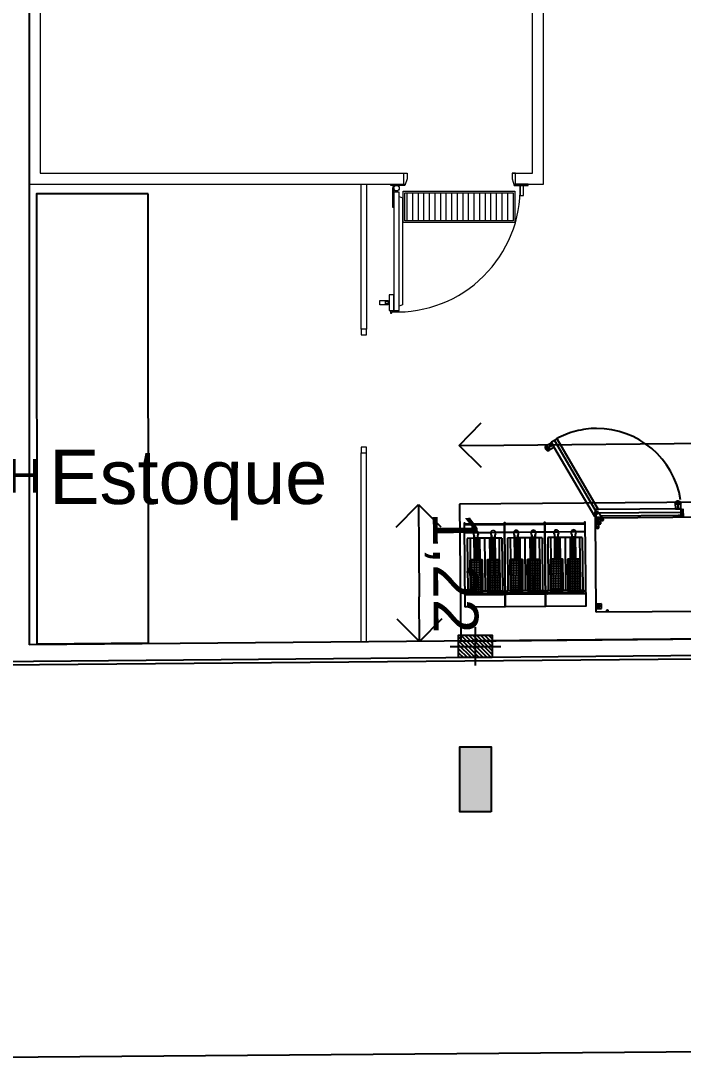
# Model space of a CAD drawing. Extents: x 306 to 2240, y 18 to 779.
# Drawn here: x 675.8 to 681.73, y 326.49 to 335.83 of the extents above; entities that cross this region are included whole.
import ezdxf

# ---------------------------------------------------------------- set-up
doc = ezdxf.new("R2010")
doc.units = 0
doc.header["$MEASUREMENT"] = 0
doc.header["$PDMODE"] = 3
for name, pattern in [('DASHDOT', [25.4, 12.7, -6.35, 0, -6.35]), ('DASHED', [0.75, 0.5, -0.25]), ('HIDDEN', [9.525, 6.35, -3.175])]:
    doc.linetypes.add(name, pattern=pattern)
for name, color, linetype in [('0603', 1, 'Continuous'), ('9-LAYOUT', 8, 'Continuous'), ('Camaras', 3, 'Continuous'), ('Cerramiento Camaras', 1, 'Continuous'), ('Estructura Color', 90, 'Continuous'), ('Estructura Textura', 1, 'Continuous'), ('Layer1', 253, 'Continuous'), ('MAMPOSTERIA', 6, 'Continuous'), ('Nombre de locales', 3, 'Continuous'), ('PILARES SUBSUELO', 6, 'Continuous'), ('Piso', 1, 'Continuous'), ('rejilla', 253, 'Continuous'), ('Sanitario', 1, 'Continuous'), ('TERRENO SEGUN TOPOGRAFO', 7, 'Continuous')]:
    doc.layers.add(name, color=color, linetype=linetype)
doc.styles.add('arial', font='arial.ttf')
doc.dimstyles.new('Cota 200', dxfattribs={"dimtxt": 0.4, "dimasz": 0.4, "dimexe": 1.25, "dimexo": 0.625, "dimgap": 0.05, "dimtad": 1, "dimzin": 1, "dimtxsty": 'arial', "dimblk": 'OPEN90', "dimcen": 0, "dimse1": 1, "dimse2": 1, "dimclrd": 1, "dimclrt": 2, "dimadec": 0, "dimazin": 0, "dimtfac": 1, "dimtix": 1, "dimtmove": 0, "dimatfit": 3, "dimldrblk": 'OPEN90', "dimfxl": 1, "dimarcsym": 0})

# ---------------------------------------------------------------- blocks, each defined once
blk = doc.blocks.new('FTG7-18-07')
at = {"layer": '9-LAYOUT'}
for p, q in [((0, -109), (360, -109)), ((18, -120), (67.8, -120)), ((18, -122), (67.5, -122)), ((25, -616), (25, -144.4)), ((50, -420.6), (50, -144.4)), ((72.2, -122), (132.8, -122)), ((74.2, -120), (130.8, -120)), ((99.2, -420.6), (99.2, -144.4)), ((135, -420.6), (135, -144.4)), ((137.2, -120), (222.8, -120)), ((137.5, -122), (222.5, -122)), ((180, -616), (180, -144.4)), ((225, -420.6), (225, -144.4)), ((227.2, -122), (287.8, -122)), ((229.2, -120), (285.8, -120)), ((292.2, -120), (342, -120)), ((292.5, -122), (342, -122)), ((310, -420.6), (310, -144.4)), ((335, -616), (335, -144.4)), ((342, -122), (342, -109)), ((50, -616), (50, -425.3)), ((135, -616), (135, -425.3)), ((225, -616), (225, -425.3)), ((310, -616), (310, -425.3)), ((25, -616), (85, -616)), ((89.7, -616), (115.3, -616)), ((99.2, -616), (99.2, -612.7)), ((120, -616), (240, -616)), ((244.7, -616), (270.3, -616)), ((275, -616), (335, -616)), ((0, -665), (78.7, -665)), ((83.5, -665), (121.5, -665)), ((126.3, -665), (233.7, -665)), ((238.5, -665), (276.5, -665)), ((281.3, -665), (360, -665))]:
    blk.add_line(p, q, dxfattribs=at)
at = {"layer": '9-LAYOUT', "lineweight": 9}
for p, q in [((42.5, -142), (42.5, -418.6)), ((47.2, -142), (47.2, -418.6)), ((157.8, -146.1), (47.2, -146.1)), ((157.8, -161.1), (47.2, -161.1)), ((157.8, -176.1), (47.2, -176.1)), ((103.1, -135.3), (49.2, -135.3)), ((138.4, -140), (49.2, -140)), ((56.4, -420.6), (56.4, -140)), ((67.5, -135.3), (67.5, -122)), ((72.2, -135.3), (67.5, -135.3)), ((71.4, -420.6), (71.4, -140)), ((72.2, -122), (72.2, -135.3)), ((74.2, -115.3), (130.8, -115.3)), ((130.8, -120), (74.2, -120)), ((86.4, -420.6), (86.4, -140)), ((101.4, -420.6), (101.4, -140)), ((155.8, -135.3), (103.1, -135.3)), ((116.4, -420.6), (116.4, -140)), ((131.4, -420.6), (131.4, -140)), ((132.8, -122), (132.8, -135.3)), ((137.5, -135.3), (137.5, -122)), ((155.8, -140), (138.4, -140)), ((146.4, -420.6), (146.4, -140)), ((146.4, -420.6), (146.4, -178.3)), ((157.8, -418.6), (157.8, -142)), ((162.5, -418.6), (162.5, -142)), ((197.5, -142), (197.5, -418.6)), ((202.2, -142), (202.2, -418.6)), ((312.8, -146.1), (202.2, -146.1)), ((312.8, -161.1), (202.2, -161.1)), ((312.8, -176.1), (202.2, -176.1)), ((258.1, -135.3), (204.2, -135.3)), ((293.4, -140), (204.2, -140)), ((211.4, -420.6), (211.4, -140)), ((222.5, -135.3), (222.5, -122)), ((227.2, -135.3), (222.5, -135.3)), ((226.4, -420.6), (226.4, -140)), ((227.2, -122), (227.2, -135.3)), ((229.2, -115.3), (285.8, -115.3)), ((285.8, -120), (229.2, -120)), ((241.4, -420.6), (241.4, -140)), ((256.4, -420.6), (256.4, -140)), ((310.8, -135.3), (258.1, -135.3)), ((271.4, -420.6), (271.4, -140)), ((286.4, -420.6), (286.4, -140)), ((287.8, -122), (287.8, -135.3)), ((292.5, -135.3), (292.5, -122)), ((310.8, -140), (293.4, -140)), ((301.4, -420.6), (301.4, -140)), ((301.4, -420.6), (301.4, -178.3)), ((312.8, -418.6), (312.8, -142)), ((317.5, -418.6), (317.5, -142)), ((42.5, -192.9), (42.5, -418.6)), ((157.8, -191.1), (47.2, -191.1)), ((47.2, -192.8), (47.2, -418.6)), ((157.8, -206.1), (47.2, -206.1)), ((157.8, -221.1), (47.2, -221.1)), ((157.8, -236.1), (47.2, -236.1)), ((157.8, -251.1), (47.2, -251.1)), ((157.8, -266.1), (47.2, -266.1)), ((197.5, -192.9), (197.5, -418.6)), ((312.8, -191.1), (202.2, -191.1)), ((202.2, -192.8), (202.2, -418.6)), ((312.8, -206.1), (202.2, -206.1)), ((312.8, -221.1), (202.2, -221.1)), ((312.8, -236.1), (202.2, -236.1)), ((312.8, -251.1), (202.2, -251.1)), ((312.8, -266.1), (202.2, -266.1)), ((157.8, -281.1), (47.2, -281.1)), ((157.8, -296.1), (47.2, -296.1)), ((157.8, -311.1), (47.2, -311.1)), ((157.8, -326.1), (47.2, -326.1)), ((157.8, -341.1), (47.2, -341.1)), ((157.8, -356.1), (47.2, -356.1)), ((157.8, -371.1), (47.2, -371.1)), ((312.8, -281.1), (202.2, -281.1)), ((312.8, -296.1), (202.2, -296.1)), ((312.8, -311.1), (202.2, -311.1)), ((312.8, -326.1), (202.2, -326.1)), ((312.8, -341.1), (202.2, -341.1)), ((312.8, -356.1), (202.2, -356.1)), ((312.8, -371.1), (202.2, -371.1)), ((157.8, -386.1), (47.2, -386.1)), ((157.8, -401.1), (47.2, -401.1)), ((157.8, -416.1), (47.2, -416.1)), ((49.2, -420.6), (155.8, -420.6)), ((49.2, -425.3), (155.8, -425.3)), ((85, -638), (85, -425.3)), ((85, -425.3), (89.7, -425.3)), ((89.7, -425.3), (89.7, -638.6)), ((95.1, -612.7), (95.1, -425.3)), ((95.1, -425.3), (99.8, -425.3)), ((99.8, -425.3), (99.8, -612.7)), ((105.2, -612.7), (105.2, -425.3)), ((105.2, -425.3), (109.9, -425.3)), ((109.9, -425.3), (109.9, -612.7)), ((115.3, -638.6), (115.3, -425.3)), ((115.3, -425.3), (120, -425.3)), ((120, -425.3), (120, -637.2)), ((312.8, -386.1), (202.2, -386.1)), ((312.8, -401.1), (202.2, -401.1)), ((312.8, -416.1), (202.2, -416.1)), ((204.2, -420.6), (310.8, -420.6)), ((204.2, -425.3), (310.8, -425.3)), ((240, -638), (240, -425.3)), ((240, -425.3), (244.7, -425.3)), ((244.7, -425.3), (244.7, -638.6)), ((250.1, -612.7), (250.1, -425.3)), ((250.1, -425.3), (254.8, -425.3)), ((254.8, -425.3), (254.8, -612.7)), ((260.2, -612.7), (260.2, -425.3)), ((260.2, -425.3), (264.9, -425.3)), ((264.9, -425.3), (264.9, -612.7)), ((270.3, -638.6), (270.3, -425.3)), ((270.3, -425.3), (275, -425.3)), ((275, -425.3), (275, -637.2)), ((80.5, -652.2), (85, -638)), ((89.5, -639.4), (84.8, -654)), ((115.3, -612.7), (89.7, -612.7)), ((89.7, -612.7), (89.7, -620.7)), ((89.7, -620.7), (115.3, -620.7)), ((99.8, -612.7), (95.1, -612.7)), ((109.9, -612.7), (105.2, -612.7)), ((115.3, -620.7), (115.3, -612.7)), ((120.2, -654), (115.5, -639.4)), ((120.2, -638.7), (124.5, -652.2)), ((235.5, -652.2), (240, -638)), ((244.5, -639.4), (239.8, -654)), ((270.3, -612.7), (244.7, -612.7)), ((244.7, -612.7), (244.7, -620.7)), ((244.7, -620.7), (270.3, -620.7)), ((254.8, -612.7), (250.1, -612.7)), ((264.9, -612.7), (260.2, -612.7)), ((270.3, -620.7), (270.3, -612.7)), ((275.2, -654), (270.5, -639.4)), ((275.2, -638.7), (279.5, -652.2)), ((0, -730), (360, -730)), ((0, -745.2), (360, -745.2)), ((0, -745.3), (360, -745.3))]:
    blk.add_line(p, q, dxfattribs=at)
at = {"layer": '9-LAYOUT'}
for points in [[(360, 0), (360, -745.3), (0, -745.3), (0, 0)], [(1.5, -745.3), (1.5, -754.9), (0, -754.9), (0, -745.3)], [(360, -745.3), (360, -754.9), (358.5, -754.9), (358.5, -745.3)]]:
    blk.add_lwpolyline(points, close=True, dxfattribs=at)
for points in [[(42.5, -144.4), (18, -144.4), (18, -109), (342, -109), (342, -144.4), (317.5, -144.4)], [(157.8, -144.4), (47.2, -144.4)], [(197.5, -144.4), (162.5, -144.4)], [(312.8, -144.4), (202.2, -144.4)]]:
    blk.add_lwpolyline(points, dxfattribs=at)
at = {"layer": '9-LAYOUT', "lineweight": 9}
for centre, radius, start, end in [((49.2, -142), 6.7, 90, 180), ((49.2, -142), 2, 90, 180), ((74.2, -122), 6.7, 90, 180), ((74.2, -122), 2, 90, 180), ((130.8, -122), 6.7, 0, 90), ((130.8, -122), 2, 0, 90), ((155.8, -142), 6.7, 0, 90), ((155.8, -142), 2, 0, 90), ((204.2, -142), 6.7, 90, 180), ((204.2, -142), 2, 90, 180), ((229.2, -122), 6.7, 90, 180), ((229.2, -122), 2, 90, 180), ((285.8, -122), 6.7, 0, 90), ((285.8, -122), 2, 0, 90), ((310.8, -142), 6.7, 0, 90), ((310.8, -142), 2, 0, 90), ((49.2, -418.6), 6.7, 180, 270), ((49.2, -418.6), 2, 180, 270), ((155.8, -418.6), 6.7, 270, 360), ((155.8, -418.6), 2, 270, 360), ((204.2, -418.6), 6.7, 180, 270), ((204.2, -418.6), 2, 180, 270), ((310.8, -418.6), 6.7, 270, 360), ((310.8, -418.6), 2, 270, 360), ((102.5, -661.7), 24, 156.6184, 23.3816), ((87.7, -638.6), 2, 336.6184, 360), ((117.3, -638.6), 2, 180, 203.3816), ((125, -637.2), 5, 180, 197.71901), ((257.5, -661.7), 24, 156.6184, 23.3816), ((242.7, -638.6), 2, 336.6184, 360), ((272.3, -638.6), 2, 180, 203.3816), ((280, -637.2), 5, 180, 197.71901), ((102.5, -661.7), 19.3, 156.6184, 23.3816), ((257.5, -661.7), 19.3, 156.6184, 23.3816)]:
    blk.add_arc(centre, radius, start, end, dxfattribs=at)
blk = doc.blocks.new('A$C34B55552')
at = {"layer": '9-LAYOUT'}
for p, q in [((-1.0672, 0.0018), (0, 0.0018)), ((0, 0.0018), (0, -0.8424)), ((-0.1016, -0.0111), (-0.104, -0.0111)), ((-0.104, -0.0111), (-0.104, -0.0123)), ((-0.1016, -0.0123), (-0.104, -0.0123)), ((-0.1004, -0.0087), (-0.1016, -0.0087)), ((-0.1016, -0.0087), (-0.1016, -0.0111)), ((-0.1016, -0.0123), (-0.1016, -0.0147)), ((-0.1016, -0.0147), (-0.1004, -0.0147)), ((-0.1004, -0.0111), (-0.1004, -0.0087)), ((-0.098, -0.0111), (-0.1004, -0.0111)), ((-0.1004, -0.0123), (-0.098, -0.0123)), ((-0.1004, -0.0147), (-0.1004, -0.0123)), ((-0.098, -0.0123), (-0.098, -0.0111)), ((-0.0658, -0.8392), (-0.0701, -0.8337)), ((-0.004, -0.8392), (-0.0658, -0.8392)), ((-0.0655, -0.8244), (-0.059, -0.8207)), ((-0.0655, -0.8319), (-0.0655, -0.8244)), ((-0.059, -0.8357), (-0.0655, -0.8319)), ((-0.06, -0.8192), (-0.063, -0.8192)), ((-0.059, -0.8207), (-0.0525, -0.8244)), ((-0.0525, -0.8319), (-0.059, -0.8357)), ((-0.0525, -0.8244), (-0.0525, -0.8319)), ((-0.03, -0.7582), (-0.03, -0.7897)), ((-0.0235, -0.7544), (-0.017, -0.7507)), ((-0.0235, -0.7619), (-0.0235, -0.7544)), ((-0.017, -0.7657), (-0.0235, -0.7619)), ((-0.0235, -0.8244), (-0.017, -0.8207)), ((-0.0235, -0.8319), (-0.0235, -0.8244)), ((-0.017, -0.8357), (-0.0235, -0.8319)), ((-0.013, -0.7492), (-0.021, -0.7492)), ((-0.017, -0.7507), (-0.0105, -0.7544)), ((-0.0105, -0.7619), (-0.017, -0.7657)), ((-0.017, -0.8207), (-0.0105, -0.8244)), ((-0.0105, -0.8319), (-0.017, -0.8357)), ((-0.0105, -0.7544), (-0.0105, -0.7619)), ((-0.0105, -0.8244), (-0.0105, -0.8319)), ((-0.004, -0.8874), (-0.004, -0.7582)), ((-0.0629, -0.8442), (-1.0672, -0.8442)), ((-0.7847, -0.9164), (-0.7847, -0.8442)), ((-0.7847, -0.8612), (-0.7835, -0.8612)), ((-0.7847, -0.8812), (-0.7842, -0.8812)), ((-0.7835, -0.8612), (-0.7835, -0.8637)), ((-0.7825, -0.8647), (-0.7735, -0.8647)), ((-0.7801, -0.8622), (-0.7752, -0.8537)), ((-0.776, -0.8629), (-0.7799, -0.8629)), ((-0.7726, -0.8662), (-0.7799, -0.8787)), ((-0.7754, -0.8637), (-0.7792, -0.8637)), ((-0.7764, -0.8577), (-0.7764, -0.8629)), ((-0.7751, -0.8622), (-0.7757, -0.8628)), ((-0.7751, -0.8566), (-0.7751, -0.8622)), ((-0.7729, -0.8583), (-0.7751, -0.8622)), ((-0.772, -0.8587), (-0.7746, -0.8632)), ((-0.7708, -0.8512), (-0.7505, -0.8512)), ((-0.7451, -0.8569), (-0.7705, -0.8569)), ((-0.7527, -0.8577), (-0.7702, -0.8577)), ((-0.7694, -0.852), (-0.7507, -0.852)), ((-0.768, -0.8599), (-0.768, -0.916)), ((-0.768, -0.8599), (-0.768, -0.8599)), ((-0.7663, -0.8582), (-0.0523, -0.8582)), ((-0.7645, -0.9192), (-0.766, -0.9685)), ((-0.7658, -0.9182), (-0.0307, -0.9182)), ((-0.7645, -0.9182), (-0.7635, -0.9182)), ((-0.7644, -0.9192), (-0.7165, -0.9192)), ((-0.7632, -0.9182), (-0.7635, -0.9182)), ((-0.7635, -0.9182), (-0.7405, -0.9182)), ((-0.7175, -0.9182), (-0.7635, -0.9182)), ((-0.7632, -0.9182), (-0.7635, -0.9182)), ((-0.7631, -0.9182), (-0.7634, -0.9182)), ((-0.7584, -0.8582), (-0.7417, -0.8582)), ((-0.758, -0.8512), (-0.758, -0.8442)), ((-0.7562, -0.8512), (-0.7562, -0.8442)), ((-0.7498, -0.8523), (-0.7451, -0.8565)), ((-0.7491, -0.8517), (-0.7444, -0.8559)), ((-0.7451, -0.8569), (-0.7451, -0.8565)), ((-0.7407, -0.8584), (-0.7407, -0.8584)), ((-0.7405, -0.9093), (-0.7405, -0.9093)), ((-0.7175, -0.9182), (-0.7405, -0.9182)), ((-0.7405, -0.9182), (-0.7178, -0.9182)), ((-0.721, -0.8504), (-0.7208, -0.8502)), ((-0.721, -0.858), (-0.721, -0.8504)), ((-0.721, -0.858), (-0.7208, -0.8582)), ((-0.7187, -0.8502), (-0.7208, -0.8502)), ((-0.7208, -0.8502), (-0.7208, -0.8582)), ((-0.7185, -0.8504), (-0.7187, -0.8502)), ((-0.7187, -0.8582), (-0.7187, -0.8502)), ((-0.7185, -0.858), (-0.7187, -0.8582)), ((-0.7185, -0.8502), (-0.717, -0.8502)), ((-0.7185, -0.8502), (-0.7185, -0.8582)), ((-0.717, -0.8525), (-0.7185, -0.8525)), ((-0.7178, -0.9182), (-0.7175, -0.9182)), ((-0.717, -0.8502), (-0.717, -0.8582)), ((-0.717, -0.8515), (-0.7167, -0.8508)), ((-0.7169, -0.8517), (-0.717, -0.8517)), ((-0.7169, -0.8566), (-0.717, -0.8566)), ((-0.7167, -0.8519), (-0.7169, -0.8517)), ((-0.7169, -0.8566), (-0.7169, -0.8517)), ((-0.7167, -0.8564), (-0.7169, -0.8566)), ((-0.7167, -0.8502), (-0.7087, -0.8502)), ((-0.7167, -0.8582), (-0.7167, -0.8502)), ((-0.7165, -0.8502), (-0.7155, -0.8474)), ((-0.715, -0.9685), (-0.7165, -0.9192)), ((-0.715, -0.9685), (-0.7165, -0.9192)), ((-0.7155, -0.8474), (-0.713, -0.8474)), ((-0.7148, -0.8442), (-0.7148, -0.8474)), ((-0.7132, -0.8485), (-0.7138, -0.8502)), ((-0.713, -0.8442), (-0.713, -0.8474)), ((-0.7087, -0.8502), (-0.7087, -0.8582)), ((-0.004, -0.8418), (-0.0613, -0.8418)), ((-0.0613, -0.8418), (-0.0613, -0.8461)), ((-0.004, -0.8487), (-0.0569, -0.8487)), ((-0.0569, -0.8487), (-0.0219, -0.8936)), ((-0.0523, -0.8582), (-0.0523, -0.8546)), ((-0.0523, -0.8582), (-0.0495, -0.8582)), ((-0.0307, -0.9182), (-0.0261, -0.9182)), ((-0.0261, -0.9182), (-0.0032, -0.9182)), ((0.3387, -1.5501), (-0.0261, -0.9182)), ((-0.0186, -0.8795), (-0.0186, -0.8913)), ((-0.0095, -0.8913), (-0.0095, -0.8795)), ((-0.0018, -0.8442), (-0.004, -0.8442)), ((-0.001, -0.8582), (-0.004, -0.8582)), ((-0.0018, -0.8424), (-0.0018, -0.8442)), ((-0.0018, -0.8424), (0, -0.8424)), ((-0.001, -0.844), (-0.001, -0.8533)), ((-0.001, -0.8533), (-0.001, -0.902)), ((-0.001, -0.902), (-0.001, -0.916)), ((0.0028, -0.8582), (0.0028, -0.8605)), ((0.0028, -0.8582), (0.0028, -0.8605)), ((0.0028, -0.8605), (0.0062, -0.8585)), ((0.0028, -0.8605), (0.0028, -0.8652)), ((0.0028, -0.8652), (0.0028, -0.8972)), ((0.3905, -1.5198), (0.0092, -0.8593)), ((-0.766, -0.9685), (-0.766, -0.969)), ((-0.7651, -0.9736), (-0.7645, -0.9748)), ((-0.7642, -0.9752), (-0.7646, -0.9744)), ((-0.7645, -0.9748), (-0.7642, -0.9752)), ((-0.7645, -0.9748), (-0.7643, -0.9752)), ((-0.7645, -0.9748), (-0.7645, -0.9748)), ((-0.7643, -0.9752), (-0.7641, -0.9755)), ((-0.7617, -0.9783), (-0.7642, -0.9752)), ((-0.7641, -0.9755), (-0.7642, -0.9752)), ((-0.7613, -0.9736), (-0.7613, -0.9732)), ((-0.7613, -0.9732), (-0.7613, -0.9736)), ((-0.7589, -0.9747), (-0.7576, -0.9753)), ((-0.7576, -0.9753), (-0.7576, -0.9754)), ((-0.7514, -0.9716), (-0.7514, -0.9719)), ((-0.7514, -0.9719), (-0.7514, -0.9716)), ((-0.7478, -0.9714), (-0.75, -0.9717)), ((-0.75, -0.9717), (-0.75, -0.9714)), ((-0.75, -0.9717), (-0.75, -0.9714)), ((-0.7447, -0.9767), (-0.7414, -0.9785)), ((-0.7414, -0.9788), (-0.7414, -0.9785)), ((-0.7394, -0.9788), (-0.7394, -0.9785)), ((-0.7394, -0.9788), (-0.7394, -0.9785)), ((-0.7379, -0.9801), (-0.7379, -0.9798)), ((-0.7351, -0.9784), (-0.7352, -0.978)), ((-0.7351, -0.9784), (-0.7351, -0.9784)), ((-0.7329, -0.9805), (-0.7294, -0.9807)), ((-0.7307, -0.9812), (-0.7307, -0.9809)), ((-0.7231, -0.9749), (-0.7231, -0.9752)), ((-0.7206, -0.9737), (-0.7195, -0.9731)), ((-0.7195, -0.9731), (-0.7195, -0.9734)), ((-0.7169, -0.9755), (-0.7168, -0.9752)), ((-0.7169, -0.9755), (-0.7167, -0.9752)), ((-0.7169, -0.9755), (-0.7169, -0.9755)), ((-0.7168, -0.9752), (-0.7164, -0.9744)), ((-0.7165, -0.9749), (-0.7168, -0.9752)), ((-0.7167, -0.9752), (-0.7165, -0.9749)), ((-0.7165, -0.9748), (-0.7165, -0.9749)), ((-0.715, -0.969), (-0.715, -0.9685)), ((0.3663, -1.4779), (0.3893, -1.5178)), ((0.3663, -1.4779), (0.3778, -1.4978)), ((0.3665, -1.4782), (0.3663, -1.4779)), ((0.3778, -1.4978), (0.3665, -1.4782)), ((0.3667, -1.4766), (0.4087, -1.4506)), ((0.3667, -1.4766), (0.3674, -1.4779)), ((0.3674, -1.4779), (0.3696, -1.4816)), ((0.4087, -1.4506), (0.41, -1.4499)), ((0.4087, -1.4506), (0.4087, -1.4506)), ((0.4119, -1.4492), (0.41, -1.4499)), ((0.4108, -1.4501), (0.4122, -1.4493)), ((0.4122, -1.4493), (0.4137, -1.4488)), ((0.4137, -1.4488), (0.4152, -1.4486)), ((0.4152, -1.4486), (0.4152, -1.4486)), ((0.4152, -1.4486), (0.4152, -1.4486)), ((0.421, -1.4488), (0.4216, -1.4488)), ((0.4258, -1.4499), (0.4264, -1.4499)), ((0.4263, -1.4497), (0.4264, -1.4497)), ((0.4268, -1.4499), (0.4264, -1.4497)), ((0.4264, -1.4497), (0.4266, -1.4498)), ((0.4264, -1.4499), (0.4271, -1.45)), ((0.4266, -1.4498), (0.4271, -1.45)), ((0.4274, -1.4502), (0.4268, -1.4499)), ((0.4271, -1.45), (0.4274, -1.4502)), ((0.4274, -1.4502), (0.4274, -1.4502)), ((0.4357, -1.4931), (0.4371, -1.4923)), ((0.4371, -1.4923), (0.4382, -1.4913)), ((0.4382, -1.4913), (0.4392, -1.4901)), ((0.4391, -1.4901), (0.4392, -1.4901)), ((0.4391, -1.4901), (0.4391, -1.4901)), ((0.4392, -1.4901), (0.4392, -1.4901)), ((0.4419, -1.4849), (0.4422, -1.4844)), ((0.4434, -1.4755), (0.4438, -1.4791)), ((0.4439, -1.4791), (0.4436, -1.4797)), ((0.4436, -1.4808), (0.4437, -1.4804)), ((0.4437, -1.4804), (0.4438, -1.4799)), ((0.4439, -1.4787), (0.4438, -1.4791)), ((0.4438, -1.4796), (0.4439, -1.4791)), ((0.4438, -1.4799), (0.4439, -1.4794)), ((0.4438, -1.4799), (0.4438, -1.4796)), ((0.4438, -1.4799), (0.4438, -1.4799)), ((0.4439, -1.4787), (0.4439, -1.4787)), ((0.4439, -1.4794), (0.4439, -1.4787)), ((0.3411, -1.5508), (0.3897, -1.5227)), ((0.3411, -1.5508), (0.3411, -1.5508)), ((0.3701, -1.5023), (0.3701, -1.5023)), ((0.3893, -1.5178), (0.3778, -1.4978)), ((0.3892, -1.5175), (0.3893, -1.5178)), ((0.4342, -1.4947), (0.3907, -1.5182)), ((0.4342, -1.4948), (0.4354, -1.4939)), ((0.4342, -1.4947), (0.4342, -1.4947))]:
    blk.add_line(p, q, dxfattribs=at)
at = {"layer": '9-LAYOUT', "linetype": 'DASHDOT'}
for p, q in [((-0.0533, -0.0516), (-0.0033, -0.0516)), ((-0.0283, -0.0266), (-0.0283, -0.0766)), ((-0.0533, -0.8107), (-0.0033, -0.8107)), ((-0.0283, -0.7857), (-0.0283, -0.8357)), ((-0.768, -0.8852), (-0.0091, -0.8852)), ((-0.7405, -0.9093), (-0.7405, -0.9953)), ((0.363, -1.5382), (-0.0165, -0.8809)), ((-0.014, -0.8901), (-0.014, -0.8802)), ((0.3701, -1.5023), (0.4446, -1.4593))]:
    blk.add_line(p, q, dxfattribs=at)
at = {"layer": '9-LAYOUT', "linetype": 'DASHED'}
for p, q in [((-0.0083, -0.0316), (-0.0483, -0.0316)), ((-0.0483, -0.0316), (-0.0483, -0.0716)), ((-0.0483, -0.0716), (-0.0083, -0.0716)), ((-0.0083, -0.0716), (-0.0083, -0.0316)), ((-0.0083, -0.7907), (-0.0483, -0.7907)), ((-0.0483, -0.7907), (-0.0483, -0.8307)), ((-0.0483, -0.8307), (-0.0083, -0.8307)), ((-0.0083, -0.8307), (-0.0083, -0.7907))]:
    blk.add_line(p, q, dxfattribs=at)
at = {"layer": '9-LAYOUT'}
for points in [[(-0.0613, -0.8461), (-0.0618, -0.8456), (-0.0623, -0.845), (-0.0628, -0.8443), (-0.0633, -0.8436), (-0.0638, -0.8428), (-0.0643, -0.8419), (-0.0648, -0.841), (-0.0653, -0.8401), (-0.0658, -0.8392)], [(-0.0613, -0.8418), (-0.0621, -0.8415), (-0.0628, -0.8411), (-0.0636, -0.8407), (-0.0643, -0.8402), (-0.0651, -0.8397), (-0.0658, -0.8392)], [(-0.7801, -0.8622), (-0.7801, -0.8623), (-0.7801, -0.8624), (-0.7802, -0.8625), (-0.7802, -0.8625), (-0.7802, -0.8626), (-0.7802, -0.8627), (-0.7802, -0.8628), (-0.7802, -0.8629), (-0.7802, -0.863), (-0.7801, -0.8631), (-0.7801, -0.8632), (-0.78, -0.8633), (-0.78, -0.8633), (-0.7799, -0.8634), (-0.7798, -0.8635), (-0.7798, -0.8635)], [(-0.7764, -0.8577), (-0.7769, -0.8581), (-0.7773, -0.8585), (-0.7777, -0.8591), (-0.7782, -0.8596), (-0.7786, -0.8603), (-0.7791, -0.861), (-0.7796, -0.8617), (-0.7801, -0.8626)], [(-0.7801, -0.8626), (-0.7801, -0.8625), (-0.7801, -0.8624), (-0.7801, -0.8624), (-0.7801, -0.8623), (-0.7801, -0.8622), (-0.7801, -0.8622)], [(-0.7801, -0.8626), (-0.7801, -0.8626), (-0.7801, -0.8626), (-0.7801, -0.8626), (-0.7801, -0.8627), (-0.7801, -0.8627), (-0.7801, -0.8627), (-0.7801, -0.8627), (-0.7801, -0.8627), (-0.7801, -0.8627), (-0.7801, -0.8628), (-0.7801, -0.8628), (-0.7801, -0.8628), (-0.7801, -0.8628), (-0.7801, -0.8628), (-0.78, -0.8628), (-0.78, -0.8629), (-0.78, -0.8629), (-0.78, -0.8629), (-0.78, -0.8629), (-0.7799, -0.8629), (-0.7799, -0.8629)], [(-0.7764, -0.8573), (-0.7768, -0.8577), (-0.7772, -0.8581), (-0.7777, -0.8587), (-0.7781, -0.8592), (-0.7786, -0.8599), (-0.7791, -0.8606), (-0.7796, -0.8613), (-0.78, -0.8621)], [(-0.7798, -0.8635), (-0.7797, -0.8635), (-0.7796, -0.8636), (-0.7795, -0.8636), (-0.7794, -0.8637), (-0.7793, -0.8637), (-0.7792, -0.8637)], [(-0.7756, -0.8562), (-0.7757, -0.8564), (-0.7758, -0.8566), (-0.7759, -0.8567), (-0.776, -0.8568), (-0.7761, -0.8569), (-0.7761, -0.857), (-0.7762, -0.8571), (-0.7763, -0.8572), (-0.7763, -0.8572), (-0.7764, -0.8573)], [(-0.7751, -0.8566), (-0.7753, -0.8568), (-0.7755, -0.857), (-0.7756, -0.8571), (-0.7758, -0.8572), (-0.7759, -0.8573), (-0.776, -0.8574), (-0.7761, -0.8575), (-0.7762, -0.8576), (-0.7763, -0.8576), (-0.7764, -0.8577), (-0.7764, -0.8577)], [(-0.776, -0.8629), (-0.7759, -0.8629), (-0.7759, -0.8629), (-0.7759, -0.8629), (-0.7758, -0.8629), (-0.7758, -0.8629), (-0.7758, -0.8628), (-0.7758, -0.8628), (-0.7757, -0.8628), (-0.7757, -0.8628), (-0.7757, -0.8628)], [(-0.774, -0.8537), (-0.7745, -0.8545), (-0.7751, -0.8554), (-0.7756, -0.8562)], [(-0.7735, -0.8541), (-0.774, -0.8549), (-0.7746, -0.8558), (-0.7751, -0.8566)], [(-0.7692, -0.8512), (-0.7696, -0.8512), (-0.77, -0.8512), (-0.7704, -0.8513), (-0.7708, -0.8514), (-0.7712, -0.8515), (-0.7715, -0.8516), (-0.7719, -0.8518), (-0.7722, -0.852), (-0.7725, -0.8522), (-0.7728, -0.8524), (-0.7731, -0.8526), (-0.7733, -0.8529), (-0.7736, -0.8531), (-0.7738, -0.8534), (-0.774, -0.8537)], [(-0.7694, -0.852), (-0.7697, -0.852), (-0.7701, -0.852), (-0.7704, -0.8521), (-0.7708, -0.8522), (-0.7711, -0.8523), (-0.7714, -0.8524), (-0.7717, -0.8525), (-0.772, -0.8527), (-0.7723, -0.8528), (-0.7725, -0.853), (-0.7727, -0.8532), (-0.773, -0.8534), (-0.7732, -0.8536), (-0.7733, -0.8538), (-0.7735, -0.8541)], [(-0.7729, -0.8583), (-0.7728, -0.8581), (-0.7726, -0.8579), (-0.7725, -0.8578), (-0.7724, -0.8576), (-0.7722, -0.8575), (-0.772, -0.8574), (-0.7719, -0.8573), (-0.7717, -0.8572), (-0.7715, -0.8571), (-0.7713, -0.857), (-0.7711, -0.857), (-0.7709, -0.8569), (-0.7707, -0.8569), (-0.7705, -0.8569)], [(-0.7527, -0.8577), (-0.7522, -0.8577), (-0.7517, -0.8577), (-0.7512, -0.8576), (-0.7506, -0.8576), (-0.75, -0.8575), (-0.7493, -0.8574), (-0.7485, -0.8573), (-0.7477, -0.8572), (-0.7469, -0.8571), (-0.746, -0.857), (-0.7451, -0.8569)], [(-0.7498, -0.8523), (-0.7499, -0.8523), (-0.7499, -0.8522), (-0.75, -0.8522), (-0.7501, -0.8521), (-0.7502, -0.8521), (-0.7503, -0.852), (-0.7504, -0.852), (-0.7505, -0.852), (-0.7506, -0.852), (-0.7507, -0.852)], [(-0.7505, -0.8512), (-0.7502, -0.8512), (-0.7499, -0.8513), (-0.7496, -0.8514), (-0.7493, -0.8516), (-0.7491, -0.8517)], [(-0.7429, -0.8584), (-0.7437, -0.8577), (-0.7444, -0.8571), (-0.7451, -0.8565)], [(-0.7444, -0.8559), (-0.7437, -0.8565), (-0.743, -0.8571), (-0.7423, -0.8578)], [(-0.7429, -0.8584), (-0.7429, -0.8583), (-0.7428, -0.8582), (-0.7428, -0.8582), (-0.7427, -0.8581), (-0.7426, -0.8581), (-0.7426, -0.858), (-0.7425, -0.858), (-0.7425, -0.8579), (-0.7424, -0.8579), (-0.7424, -0.8578), (-0.7424, -0.8578), (-0.7423, -0.8578), (-0.7423, -0.8578), (-0.7423, -0.8578), (-0.7423, -0.8578), (-0.7423, -0.8578)], [(-0.0569, -0.8487), (-0.0574, -0.8478), (-0.0579, -0.8469), (-0.0584, -0.846), (-0.0589, -0.8451), (-0.0594, -0.8443), (-0.0599, -0.8436), (-0.0604, -0.8429), (-0.0609, -0.8423), (-0.0613, -0.8418)], [(-0.0569, -0.8487), (-0.0576, -0.8482), (-0.0584, -0.8477), (-0.0591, -0.8472), (-0.0599, -0.8468), (-0.0606, -0.8464), (-0.0613, -0.8461)], [(-0.7405, -0.9634), (-0.7446, -0.9635), (-0.7487, -0.9638), (-0.7527, -0.9642), (-0.7563, -0.9647), (-0.7595, -0.9654), (-0.7621, -0.9661), (-0.7641, -0.9669), (-0.7654, -0.9676), (-0.766, -0.9683)], [(-0.766, -0.9683), (-0.766, -0.9684), (-0.766, -0.9685), (-0.766, -0.9685)], [(-0.7651, -0.9736), (-0.7658, -0.9717), (-0.766, -0.969)], [(-0.7649, -0.9709), (-0.765, -0.9725), (-0.7649, -0.9736), (-0.7646, -0.9744)], [(-0.7649, -0.9709), (-0.7649, -0.9709), (-0.7648, -0.9708), (-0.7648, -0.9708)], [(-0.7648, -0.9708), (-0.764, -0.97), (-0.7624, -0.9694), (-0.7601, -0.9688), (-0.7575, -0.9683), (-0.7545, -0.9679), (-0.7512, -0.9675), (-0.7477, -0.9671), (-0.7442, -0.9669), (-0.7405, -0.9668)], [(-0.7405, -0.9852), (-0.7416, -0.9852), (-0.7432, -0.9851), (-0.7446, -0.985), (-0.746, -0.9849), (-0.7473, -0.9847), (-0.7486, -0.9845), (-0.75, -0.9842), (-0.7514, -0.9839), (-0.7529, -0.9834), (-0.7544, -0.9829), (-0.756, -0.9822), (-0.7576, -0.9814), (-0.7591, -0.9804), (-0.7605, -0.9794), (-0.7618, -0.9782), (-0.7628, -0.9771), (-0.7637, -0.976), (-0.7641, -0.9755)], [(-0.7617, -0.9783), (-0.7588, -0.9806), (-0.7554, -0.9825), (-0.7512, -0.9838), (-0.7462, -0.9846), (-0.7405, -0.9848)], [(-0.7514, -0.9716), (-0.755, -0.9729), (-0.7583, -0.9734), (-0.7613, -0.9732)], [(-0.7613, -0.9736), (-0.7583, -0.9737), (-0.755, -0.9732), (-0.7514, -0.9719)], [(-0.7589, -0.9747), (-0.7602, -0.9742), (-0.7613, -0.9736)], [(-0.7405, -0.9828), (-0.7436, -0.9827), (-0.7468, -0.9822), (-0.7497, -0.9814), (-0.7524, -0.9803), (-0.7546, -0.979), (-0.7562, -0.9777), (-0.7573, -0.9764), (-0.7576, -0.9754)], [(-0.7447, -0.9767), (-0.748, -0.9744), (-0.7514, -0.9716)], [(-0.7514, -0.9716), (-0.7514, -0.9716), (-0.7514, -0.9716), (-0.7514, -0.9716)], [(-0.7514, -0.9719), (-0.7479, -0.9748), (-0.7446, -0.9771), (-0.7414, -0.9788)], [(-0.7405, -0.9706), (-0.743, -0.9707), (-0.7454, -0.9708), (-0.7478, -0.9711), (-0.75, -0.9714)], [(-0.75, -0.9714), (-0.75, -0.9714), (-0.75, -0.9714), (-0.75, -0.9714)], [(-0.7428, -0.977), (-0.7451, -0.9756), (-0.7475, -0.9738), (-0.75, -0.9717)], [(-0.7478, -0.9714), (-0.7454, -0.9711), (-0.743, -0.971), (-0.7405, -0.9709)], [(-0.7414, -0.9788), (-0.7424, -0.9787), (-0.7435, -0.9787), (-0.7446, -0.9786), (-0.7457, -0.9785)], [(-0.7457, -0.9785), (-0.7455, -0.9788), (-0.7452, -0.9792), (-0.7447, -0.9795), (-0.7441, -0.9798), (-0.7434, -0.98), (-0.7425, -0.9802), (-0.7415, -0.9803), (-0.7405, -0.9804)], [(-0.7456, -0.9785), (-0.7456, -0.9785), (-0.7453, -0.9788)], [(-0.7453, -0.9788), (-0.7448, -0.9791), (-0.7442, -0.9794), (-0.7434, -0.9797), (-0.7425, -0.9799), (-0.7415, -0.98), (-0.7405, -0.98)], [(-0.7405, -0.9769), (-0.7411, -0.9769), (-0.7417, -0.9769), (-0.7423, -0.977), (-0.7428, -0.977)], [(-0.715, -0.9683), (-0.7156, -0.9676), (-0.7169, -0.9669), (-0.7189, -0.9661), (-0.7215, -0.9654), (-0.7246, -0.9647), (-0.7283, -0.9642), (-0.7322, -0.9638), (-0.7364, -0.9635), (-0.7405, -0.9634)], [(-0.7405, -0.9668), (-0.7367, -0.9669), (-0.7331, -0.9671), (-0.7296, -0.9675), (-0.7263, -0.9679), (-0.7234, -0.9683), (-0.7207, -0.9688), (-0.7186, -0.9694), (-0.717, -0.9701), (-0.7162, -0.9708)], [(-0.7231, -0.9749), (-0.7234, -0.974), (-0.7243, -0.9732), (-0.7257, -0.9725), (-0.7276, -0.972), (-0.7297, -0.9715), (-0.7322, -0.9711), (-0.7349, -0.9709), (-0.7377, -0.9707), (-0.7405, -0.9706)], [(-0.7405, -0.9709), (-0.7377, -0.971), (-0.7349, -0.9712), (-0.7322, -0.9714), (-0.7297, -0.9718), (-0.7275, -0.9723), (-0.7257, -0.9729), (-0.7243, -0.9735), (-0.7234, -0.9743), (-0.7231, -0.9752)], [(-0.7405, -0.9848), (-0.7356, -0.9846), (-0.7313, -0.9841), (-0.7275, -0.9832), (-0.7242, -0.9818), (-0.7214, -0.9801), (-0.719, -0.978), (-0.7168, -0.9752)], [(-0.7169, -0.9755), (-0.7173, -0.976), (-0.7182, -0.9771), (-0.7192, -0.9782), (-0.7203, -0.9793), (-0.7218, -0.9804), (-0.7234, -0.9814), (-0.7251, -0.9823), (-0.7269, -0.983), (-0.7284, -0.9835), (-0.7299, -0.9839), (-0.7312, -0.9843), (-0.7325, -0.9845), (-0.7338, -0.9847), (-0.7351, -0.9849), (-0.7365, -0.985), (-0.738, -0.9851), (-0.7395, -0.9852), (-0.7405, -0.9852)], [(-0.7405, -0.9769), (-0.7395, -0.9769), (-0.7385, -0.9769), (-0.7375, -0.9771), (-0.7367, -0.9773), (-0.7361, -0.9775), (-0.7356, -0.9777), (-0.7352, -0.978)], [(-0.7405, -0.98), (-0.7398, -0.98), (-0.7392, -0.98), (-0.7385, -0.9799), (-0.7379, -0.9798)], [(-0.7405, -0.9804), (-0.7398, -0.9803), (-0.7392, -0.9803), (-0.7385, -0.9802), (-0.7379, -0.9801)], [(-0.7307, -0.9812), (-0.733, -0.9819), (-0.7354, -0.9824), (-0.738, -0.9827), (-0.7405, -0.9828)], [(-0.7394, -0.9785), (-0.7383, -0.9784), (-0.7373, -0.9783), (-0.7362, -0.9782), (-0.7352, -0.9781)], [(-0.7351, -0.9784), (-0.7362, -0.9785), (-0.7372, -0.9786), (-0.7383, -0.9787), (-0.7394, -0.9788)], [(-0.7394, -0.9785), (-0.7394, -0.9785), (-0.7394, -0.9785), (-0.7394, -0.9785)], [(-0.7329, -0.9805), (-0.7362, -0.9798), (-0.7394, -0.9788)], [(-0.7307, -0.9809), (-0.7332, -0.9807), (-0.7356, -0.9804), (-0.7379, -0.9798)], [(-0.7379, -0.9801), (-0.7356, -0.9807), (-0.7332, -0.981), (-0.7307, -0.9812)], [(-0.7195, -0.9734), (-0.7227, -0.9762), (-0.7261, -0.9787), (-0.7294, -0.9807)], [(-0.7231, -0.9752), (-0.7218, -0.9746), (-0.7206, -0.974), (-0.7195, -0.9734)], [(-0.7206, -0.9737), (-0.7218, -0.9743), (-0.7231, -0.9749)], [(-0.7195, -0.9731), (-0.7195, -0.9731), (-0.7194, -0.9731), (-0.7194, -0.9731)], [(-0.715, -0.969), (-0.7152, -0.9717), (-0.7159, -0.9736), (-0.7165, -0.9748)], [(-0.7161, -0.9709), (-0.7159, -0.9725), (-0.7161, -0.9736), (-0.7164, -0.9744)], [(-0.7162, -0.9708), (-0.7161, -0.9708), (-0.7161, -0.9709), (-0.7161, -0.9709)], [(-0.715, -0.9685), (-0.715, -0.9685), (-0.715, -0.9684), (-0.715, -0.9683)], [(0.3787, -1.4974), (0.3767, -1.4939), (0.3747, -1.4904), (0.3728, -1.4872), (0.3711, -1.4842), (0.3696, -1.4816)], [(0.417, -1.4752), (0.415, -1.4715), (0.4131, -1.4677), (0.4114, -1.4639), (0.4101, -1.4604), (0.4091, -1.4574), (0.4084, -1.4547), (0.4082, -1.4527), (0.4083, -1.4513), (0.4087, -1.4506)], [(0.4087, -1.4506), (0.4093, -1.4504), (0.41, -1.4502), (0.4108, -1.4501)], [(0.4108, -1.4501), (0.4104, -1.4511), (0.4105, -1.4529), (0.4111, -1.4554), (0.4121, -1.4584), (0.4134, -1.4617), (0.4151, -1.4654), (0.4172, -1.4695), (0.4196, -1.4737)], [(0.4215, -1.4508), (0.4176, -1.4502), (0.414, -1.45), (0.4108, -1.4501)], [(0.4119, -1.4492), (0.414, -1.4488), (0.4152, -1.4486)], [(0.4152, -1.4486), (0.4156, -1.4486), (0.416, -1.4485), (0.4165, -1.4485), (0.417, -1.4485), (0.4176, -1.4485), (0.4182, -1.4485), (0.4188, -1.4486), (0.4194, -1.4486), (0.4199, -1.4486), (0.4203, -1.4487), (0.4207, -1.4487), (0.421, -1.4488)], [(0.4212, -1.4488), (0.4184, -1.4485), (0.4152, -1.4486)], [(0.4342, -1.4947), (0.4334, -1.4948), (0.4321, -1.4941), (0.4305, -1.4929), (0.4285, -1.491), (0.4263, -1.4886), (0.424, -1.4857), (0.4216, -1.4824), (0.4192, -1.4789), (0.417, -1.4752)], [(0.4357, -1.4931), (0.4346, -1.4931), (0.4331, -1.492), (0.4312, -1.4903), (0.4292, -1.4879), (0.427, -1.4852), (0.4246, -1.4819), (0.4221, -1.478), (0.4196, -1.4737)], [(0.4215, -1.4508), (0.4213, -1.4514), (0.4215, -1.4523), (0.4221, -1.4538), (0.4229, -1.4556), (0.424, -1.4579), (0.4256, -1.4608), (0.4275, -1.4642), (0.4296, -1.4679)], [(0.4255, -1.4494), (0.425, -1.4494), (0.4239, -1.4494), (0.4229, -1.4498), (0.4215, -1.4508)], [(0.4231, -1.4515), (0.4227, -1.4512), (0.4221, -1.451), (0.4215, -1.4508)], [(0.4216, -1.4488), (0.422, -1.4489), (0.4226, -1.449), (0.4233, -1.4491), (0.424, -1.4492), (0.4249, -1.4493), (0.4255, -1.4494)], [(0.4231, -1.4515), (0.423, -1.4521), (0.4232, -1.4531), (0.4238, -1.4545), (0.4247, -1.4564), (0.4258, -1.4586), (0.4271, -1.4612), (0.4287, -1.4642), (0.4305, -1.4674)], [(0.4258, -1.4499), (0.4252, -1.45), (0.4245, -1.4503), (0.4239, -1.4508), (0.4231, -1.4515)], [(0.4255, -1.4494), (0.4258, -1.4495), (0.4264, -1.4497)], [(0.4383, -1.4629), (0.4356, -1.4586), (0.4328, -1.4551), (0.43, -1.4522), (0.4271, -1.45)], [(0.4274, -1.4502), (0.4284, -1.4509), (0.4295, -1.4516), (0.4302, -1.4523), (0.4308, -1.4527), (0.431, -1.453), (0.4312, -1.4532), (0.4316, -1.4535), (0.4321, -1.454), (0.4328, -1.4547), (0.4337, -1.4556), (0.4347, -1.4567), (0.4358, -1.4581), (0.4369, -1.4596), (0.438, -1.4613), (0.4388, -1.4626)], [(0.4296, -1.4679), (0.4318, -1.4716), (0.4337, -1.4749), (0.4355, -1.4777), (0.4369, -1.4799), (0.4381, -1.4816), (0.4391, -1.4828), (0.4398, -1.4834), (0.4404, -1.4835)], [(0.4305, -1.4674), (0.4324, -1.4706), (0.4342, -1.4735), (0.4358, -1.476), (0.4372, -1.478), (0.4383, -1.4797), (0.4393, -1.4809), (0.44, -1.4816), (0.4406, -1.4818)], [(0.4391, -1.4901), (0.4384, -1.491), (0.4369, -1.4927), (0.4354, -1.4939)], [(0.4404, -1.4835), (0.439, -1.4872), (0.4374, -1.4904), (0.4357, -1.4931)], [(0.4434, -1.4755), (0.4424, -1.4716), (0.4406, -1.4674), (0.4383, -1.4629)], [(0.4388, -1.4626), (0.4396, -1.464), (0.4405, -1.4658), (0.4412, -1.4676), (0.4419, -1.4692), (0.4424, -1.4706), (0.4427, -1.4718), (0.443, -1.4728), (0.4431, -1.4735), (0.4432, -1.4739), (0.4433, -1.4742), (0.4434, -1.4746), (0.4435, -1.4752), (0.4437, -1.4762), (0.4438, -1.4775), (0.4439, -1.4787)], [(0.442, -1.4848), (0.4408, -1.4874), (0.4392, -1.4901)], [(0.4419, -1.4849), (0.4418, -1.4852), (0.4417, -1.4856), (0.4415, -1.4859), (0.4413, -1.4863), (0.4411, -1.4868), (0.4409, -1.4872), (0.4406, -1.4877), (0.4403, -1.4882), (0.4401, -1.4887), (0.4398, -1.4891), (0.4396, -1.4894), (0.4394, -1.4898), (0.4392, -1.4901)], [(0.4404, -1.4835), (0.442, -1.4828), (0.4428, -1.4822), (0.4433, -1.4813), (0.4436, -1.4808)], [(0.4404, -1.4835), (0.4405, -1.4829), (0.4406, -1.4823), (0.4406, -1.4818)], [(0.4406, -1.4818), (0.4416, -1.4815), (0.4423, -1.4812), (0.4429, -1.4808), (0.4433, -1.4803), (0.4436, -1.4797)], [(0.4436, -1.4808), (0.4434, -1.4813), (0.4431, -1.4821), (0.4428, -1.4828), (0.4425, -1.4835), (0.4423, -1.484), (0.4422, -1.4844)], [(0.3787, -1.4974), (0.3807, -1.5008), (0.3827, -1.5043), (0.3845, -1.5075), (0.3863, -1.5105), (0.3878, -1.5131), (0.389, -1.5153), (0.3899, -1.5168), (0.3907, -1.5182)], [(0.4357, -1.4931), (0.4352, -1.4938), (0.4347, -1.4943), (0.4342, -1.4948)]]:
    blk.add_lwpolyline(points, dxfattribs=at)
for centre, radius in [((-0.101, -0.0117), 0.00509), ((-0.101, -0.0117), 0.0041), ((-0.059, -0.8282), 0.00895), ((-0.059, -0.8282), 0.00843), ((-0.059, -0.8282), 0.00001), ((-0.017, -0.7582), 0.00895), ((-0.017, -0.8282), 0.00895), ((-0.017, -0.7582), 0.00843), ((-0.017, -0.8282), 0.00843), ((-0.017, -0.7582), 0.00001), ((-0.017, -0.8282), 0.00001), ((-0.014, -0.8852), 0.0045), ((-0.014, -0.8852), 0.0034)]:
    blk.add_circle(centre, radius, dxfattribs=at)
for centre, radius, start, end in [((-0.063, -0.8282), 0.009, 90, 217.93252), ((-0.0598, -0.7894), 0.0298, 269.51853, 359.51853), ((-0.021, -0.7582), 0.009, 90, 180), ((-0.013, -0.7582), 0.009, 0, 90), ((-0.7865, -0.9164), 0.0018, 270, 0), ((-0.7865, -0.9164), 0.0018, 270, 0), ((-0.7842, -0.8762), 0.005, 270, 330), ((-0.7825, -0.8637), 0.001, 180, 270), ((-0.7792, -0.8627), 0.001, 234.04822, 270), ((-0.7754, -0.8627), 0.001, 269.99992, 330), ((-0.7708, -0.8562), 0.005, 90, 150), ((-0.7735, -0.8657), 0.001, 330, 90), ((-0.7702, -0.8597), 0.002, 90, 150), ((-0.7663, -0.8599), 0.00175, 90.02749, 180), ((-0.7658, -0.916), 0.00216, 180, 270), ((-0.7635, -0.9192), 0.001, 90.63514, 178.32824), ((-0.7634, -0.9192), 0.000998, 90.63514, 178.32824), ((-0.7528, -0.8584), 0.000687, 15.12047, 81.34563), ((-0.7669, -0.7964), 0.0643, 286.0985, 286.86822), ((-0.7669, -0.7964), 0.0643, 286.86822, 289.85157), ((-0.7175, -0.9192), 0.001, 1.67034, 89.99911), ((-0.7175, -0.9192), 0.000998, 1.67034, 89.99911), ((-0.7162, -0.8474), 0.0032, 340, 0), ((-0.014, -0.8874), 0.01, 217.93252, 0), ((-0.014, -0.8834), 0.006, 40.68251, 139.31749), ((-0.014, -0.8852), 0.0055, 33.94353, 146.05561), ((-0.014, -0.8852), 0.0055, 213.94353, 326.05561), ((-0.014, -0.8874), 0.006, 220.68251, 319.31749), ((-0.0032, -0.916), 0.00216, 270, 0), ((-0.0018, -0.8424), 0.001, 270, 0), ((-0.0028, -0.8414), 0.0018, 303.77596, 326.22404), ((-0.0018, -0.8424), 0.0018, 270, 0), ((-0.0022, -0.8582), 0.005, 0, 76.11346), ((-0.0022, -0.8972), 0.005, 283.88654, 0), ((0.0073, -0.8604), 0.00216, 30, 120), ((-0.0305, -0.9032), 0.7384, 184.90556, 185.3233), ((0.3672, -1.4774), 0.001, 121.67112, 209.36559), ((0.3403, -1.5493), 0.00175, 210.02749, 300), ((0.3902, -1.5173), 0.001, 210.63531, 298.30441), ((0.3886, -1.5209), 0.00216, 300, 30)]:
    blk.add_arc(centre, radius, start, end, dxfattribs=at)
at = {"layer": '9-LAYOUT', "linetype": 'DASHDOT'}
for start, end in [(188.5856, 270), (270, 298.21146)]:
    blk.add_arc((-0.014, -0.8852), 0.7583, start, end, dxfattribs=at)
blk = doc.blocks.new('rejilla2')
at = {"layer": 'rejilla', "lineweight": 0}
for p, q in [((3273.4226, 920.9961), (3273.7026, 920.9961)), ((3273.4226, 919.9961), (3273.4226, 920.9961)), ((3273.4376, 920.9811), (3273.6876, 920.9811)), ((3273.4376, 920.0111), (3273.4376, 920.9811)), ((3273.6876, 920.9811), (3273.6876, 920.0111)), ((3273.7026, 920.9961), (3273.7026, 919.9961)), ((3273.4376, 920.9295), (3273.6876, 920.9295)), ((3273.4376, 920.8795), (3273.6876, 920.8795)), ((3273.4376, 920.8295), (3273.6876, 920.8295)), ((3273.4376, 920.7795), (3273.6876, 920.7795)), ((3273.4376, 920.7295), (3273.6876, 920.7295)), ((3273.4376, 920.6795), (3273.6876, 920.6795)), ((3273.4376, 920.6295), (3273.6876, 920.6295)), ((3273.4376, 920.5795), (3273.6876, 920.5795)), ((3273.4376, 920.5295), (3273.6876, 920.5295)), ((3273.4376, 920.4795), (3273.6876, 920.4795)), ((3273.4376, 920.4295), (3273.6876, 920.4295)), ((3273.4376, 920.3795), (3273.6876, 920.3795)), ((3273.4376, 920.3295), (3273.6876, 920.3295)), ((3273.4376, 920.2795), (3273.6876, 920.2795)), ((3273.4376, 920.2295), (3273.6876, 920.2295)), ((3273.4376, 920.1795), (3273.6876, 920.1795)), ((3273.4376, 920.1295), (3273.6876, 920.1295)), ((3273.4376, 920.0795), (3273.6876, 920.0795)), ((3273.7026, 919.9961), (3273.4226, 919.9961)), ((3273.4376, 920.0295), (3273.6876, 920.0295)), ((3273.6876, 920.0111), (3273.4376, 920.0111))]:
    blk.add_line(p, q, dxfattribs=at)
blk = doc.blocks.new('pcamara 90')
at = {"lineweight": 0}
for p, q in [((-0.1, -0.035), (-0.1, -0.205)), ((-0.09, -0.0332), (-0.09, -0.07)), ((-0.0897, -0.0103), (-0.0827, -0.0173)), ((-0.1, -0.205), (-0.09, -0.205)), ((-0.1195, -1.13), (-0.1195, -1.1437)), ((-0.1195, -1.1437), (-0.1195, -1.1538)), ((-0.1195, -1.1538), (-0.1103, -1.1538)), ((-0.1103, -1.1538), (-0.1025, -1.1437)), ((-0.1025, -1.1437), (-0.0981, -1.13))]:
    blk.add_line(p, q, dxfattribs=at)
for points in [[(-0.115, 0), (0, 0), (0, 0.1), (0.03, 0.1), (0.03, 0.05), (0.01, -0.01), (-0.115, -0.01)], [(1.115, 0), (1, 0), (1, 0.1), (0.97, 0.1), (0.97, 0.05), (0.99, -0.01), (1.115, -0.01)], [(-0.09, -0.07), (-0.09, -1.13), (-0.04, -1.13), (-0.04, -0.07)], [(1.0437, -0.1), (1.0712, -0.1), (1.0712, -0.01), (1.0437, -0.01)], [(-0.09, -1.13), (-0.09, -0.9891), (-0.13, -0.9891), (-0.13, -1.13)], [(-0.1411, -1.0413), (-0.1411, -1.0787), (-0.2155, -1.0787), (-0.2155, -1.0413)], [(-0.13, -1.0486), (-0.13, -1.0706), (-0.1636, -1.0706), (-0.1636, -1.0486)]]:
    blk.add_lwpolyline(points, close=True, dxfattribs=at)
blk.add_lwpolyline([(-0.04, -0.11), (-0.01, -0.12), (-0.01, -1.08), (-0.04, -1.09), (-0.04, -0.11)], dxfattribs=at)
blk.add_circle((-0.065, -0.035), 0.025, dxfattribs=at)
at = {"color": 1, "lineweight": 0}
blk.add_arc((-0.065, -0.035), 1.1087, 268.07005, 1.29201, dxfattribs=at)
at = {"lineweight": 0}
blk.add_arc((-0.065, -0.035), 0.035, 135, 180, dxfattribs=at)
blk = doc.blocks.new('_Open90')
at = {"color": 0, "linetype": 'ByBlock', "lineweight": -2}
for p, q in [((-0.5, 0.5), (0, 0)), ((0, 0), (-1, 0)), ((0, 0), (-0.5, -0.5))]:
    blk.add_line(p, q, dxfattribs=at)
blk = doc.blocks.new('*D265')
at = {"color": 1, "linetype": 'Continuous', "lineweight": -2, "transparency": 16777216}
blk.add_line((680.1205, 332.0277), (687.2085, 332.0889), dxfattribs=at)
at = {"layer": 'Defpoints', "color": 0, "transparency": 16777216}
for p in [(687.6085, 332.0924), (679.7251, 331.4976), (687.613, 331.5658)]:
    blk.add_point(p, dxfattribs=at)
at = {"color": 1, "lineweight": -2, "transparency": 16777216, "xscale": 0.4, "yscale": 0.4, "zscale": 0.4}
for p, rotation in [((679.7205, 332.0242), 180.4950981282622), ((687.6085, 332.0924), 0.4950981282622037)]:
    blk.add_blockref('_Open90', p, dxfattribs=dict(at, rotation=rotation))
at = {"color": 2, "transparency": 16777216, "insert": (683.662, 332.3487), "char_height": 0.4, "attachment_point": 5, "rotation": 0.4951, "style": 'arial'}
blk.add_mtext('7,89', dxfattribs=at)
blk = doc.blocks.new('*D266')
at = {"color": 1, "linetype": 'Continuous', "lineweight": -2, "transparency": 16777216}
blk.add_line((679.3597, 331.0944), (679.3634, 330.6697), dxfattribs=at)
at = {"layer": 'Defpoints', "color": 0, "transparency": 16777216}
for p in [(679.7251, 331.4976), (679.3668, 330.2697), (679.7357, 330.2729)]:
    blk.add_point(p, dxfattribs=at)
at = {"color": 1, "lineweight": -2, "transparency": 16777216, "xscale": 0.4, "yscale": 0.4, "zscale": 0.4}
for p, rotation in [((679.3563, 331.4944), 90.49509813087674), ((679.3668, 330.2697), 270.4950981308767)]:
    blk.add_blockref('_Open90', p, dxfattribs=dict(at, rotation=rotation))
at = {"color": 2, "transparency": 16777216, "insert": (679.6519, 330.8846), "char_height": 0.4, "attachment_point": 5, "rotation": 270.4951, "style": 'arial'}
blk.add_mtext('1,22', dxfattribs=at)

msp = doc.modelspace()

# ---------------------------------------------------------------- hatches: boundary and pattern name
at = {"layer": 'Estructura Color'}
h = msp.add_hatch(color=256, dxfattribs=at)
h.dxf.hatch_style = 1
h.paths.add_polyline_path([(680.0067, 328.7443), (679.7267, 328.7443), (679.7267, 329.3243), (680.0067, 329.3243)])
at = {"layer": 'Estructura Textura'}
h = msp.add_hatch(dxfattribs=at)
h.set_pattern_fill('_USER', color=256, scale=0.025, angle=135, pattern_type=0)
h.set_pattern_definition([(135, (679.866725, 330.725174), (-0.0176777, -0.0176777), [])])
h.paths.add_polyline_path([(680.0167, 330.1252), (679.7167, 330.1252), (679.7167, 330.3252), (680.0167, 330.3252)])

# ---------------------------------------------------------------- linework, layer by layer
at = {"layer": '0603', "linetype": 'Continuous'}
msp.add_line((687.629, 326.6394, 0), (669.0623, 326.4935), dxfattribs=at)
at = {"layer": '9-LAYOUT', "color": 1, "linetype": 'HIDDEN', "ltscale": 450}
msp.add_lwpolyline([(679.7357, 330.273), (687.6236, 330.3411), (687.613, 331.5657), (679.7251, 331.4976)], close=True, dxfattribs=at)
at = {"layer": 'Cerramiento Camaras', "lineweight": 0, "elevation": 0}
for points in [[(680.477, 335.0252), (680.477, 336.9258), (675.8686, 336.9258), (675.8686, 334.3624), (679.2383, 334.3624)], [(680.377, 335.0252), (680.377, 336.8258), (675.9686, 336.8258), (675.9686, 334.4624), (679.2549, 334.4624)], [(680.1949, 334.4624), (680.377, 334.4624), (680.377, 335.0252)], [(680.2116, 334.3624), (680.477, 334.3624), (680.477, 335.0252)]]:
    msp.add_lwpolyline(points, dxfattribs=at)
at = {"layer": 'Estructura Color', "elevation": 0}
msp.add_lwpolyline([(680.0067, 328.7443), (679.7267, 328.7443), (679.7267, 329.3243), (680.0067, 329.3243)], close=True, dxfattribs=at)
at = {"layer": 'Layer1', "color": 8, "lineweight": 0}
for p, q in [((678.8423, 330.2645, 0), (678.8423, 331.9586, 0)), ((678.8923, 330.2649, 0), (678.8923, 331.9586, 0))]:
    msp.add_line(p, q, dxfattribs=at)
at = {"layer": 'Layer1', "color": 8, "lineweight": 0, "elevation": 0}
msp.add_lwpolyline([(678.8923, 333.0641), (678.8423, 333.0641), (678.8423, 334.3624), (678.8923, 334.3624)], close=True, dxfattribs=at)
at = {"layer": 'MAMPOSTERIA'}
for p, q in [((675.8686, 336.9258, 0), (675.8686, 330.2395, 0)), ((687.6236, 330.3411), (675.8686, 330.2395)), ((689.9213, 330.2109), (668.0502, 330.0219))]:
    msp.add_line(p, q, dxfattribs=at)
at = {"layer": 'PILARES SUBSUELO', "color": 1}
for p, q in [((679.8667, 330.0525, 0), (679.8667, 330.3979, 0)), ((679.6399, 330.2252, 0), (680.0935, 330.2252, 0))]:
    msp.add_line(p, q, dxfattribs=at)
at = {"layer": 'PILARES SUBSUELO', "elevation": 0}
msp.add_lwpolyline([(680.0167, 330.1252), (679.7167, 330.1252), (679.7167, 330.3252), (680.0167, 330.3252)], close=True, dxfattribs=at)
at = {"layer": 'Piso', "elevation": 0}
msp.add_lwpolyline([(676.9364, 334.2761), (675.9364, 334.2761), (675.9387, 330.2481), (676.9386, 330.2568)], close=True, dxfattribs=at)
at = {"layer": 'Sanitario', "color": 8, "lineweight": 0, "elevation": 0}
for points in [[(678.8423, 333.0641), (678.8423, 333.0141), (678.8923, 333.0141), (678.8923, 333.0641)], [(678.8423, 332.0086), (678.8423, 331.9586), (678.8923, 331.9586), (678.8923, 332.0086)]]:
    msp.add_lwpolyline(points, close=True, dxfattribs=at)
at = {"layer": 'TERRENO SEGUN TOPOGRAFO'}
msp.add_lwpolyline([(629.5537, 329.6623), (712.6737, 330.3806), (714.1766, 410.3725), (631.2383, 410.3725)], close=True, dxfattribs=at)

# ---------------------------------------------------------------- block references
at = {"layer": '9-LAYOUT', "rotation": 180.3984912294786}
msp.add_blockref('A$C34B55552', (680.9474, 330.5326), dxfattribs=at)
at = {"layer": '9-LAYOUT', "xscale": 0.001, "yscale": 0.001, "zscale": 0.001, "rotation": 180.4935123276697}
for p in [(680.1345, 330.5791), (680.4945, 330.5822), (680.8544, 330.5853)]:
    msp.add_blockref('FTG7-18-07', p, dxfattribs=at)
at = {"layer": 'Camaras'}
msp.add_blockref('pcamara 90', (679.2249, 334.3624, 0), dxfattribs=at)
at = {"layer": 'rejilla', "rotation": 270}
msp.add_blockref('rejilla2', (-240.7763, 3607.7233, 0), dxfattribs=at)

# ---------------------------------------------------------------- texts
at = {"layer": 'Nombre de locales', "insert": (678.5399, 331.9858, 0), "char_height": 0.486326, "width": 2.539474, "attachment_point": 3, "rotation": 360, "style": 'arial'}
msp.add_mtext('{\\C4;Estoque}', dxfattribs=at)
at = {"layer": 'Nombre de locales', "color": 253, "lineweight": 0, "insert": (675.9784, 331.9012, 0), "char_height": 0.3, "width": 4.693217, "attachment_point": 3, "style": 'arial'}
msp.add_mtext('SS.HH ', dxfattribs=at)

# ---------------------------------------------------------------- dimensions: what is measured, and where the dimension line sits
for p2, distance, picture, middle in [((687.613, 331.5658), 0.5266, '*D265', (683.662, 332.3487)), ((679.7357, 330.2729), -0.3688, '*D266', (679.6519, 330.8846))]:
    dim = msp.add_aligned_dim(p1=(679.7251, 331.4976), p2=p2, distance=distance, dimstyle='Cota 200', override={"dimfxl": 0.05, "dimfxlon": 1})
    dim.commit()
    dim.dimension.update_dxf_attribs({"geometry": picture, "text_midpoint": middle})

doc.saveas('drawing.dxf')
